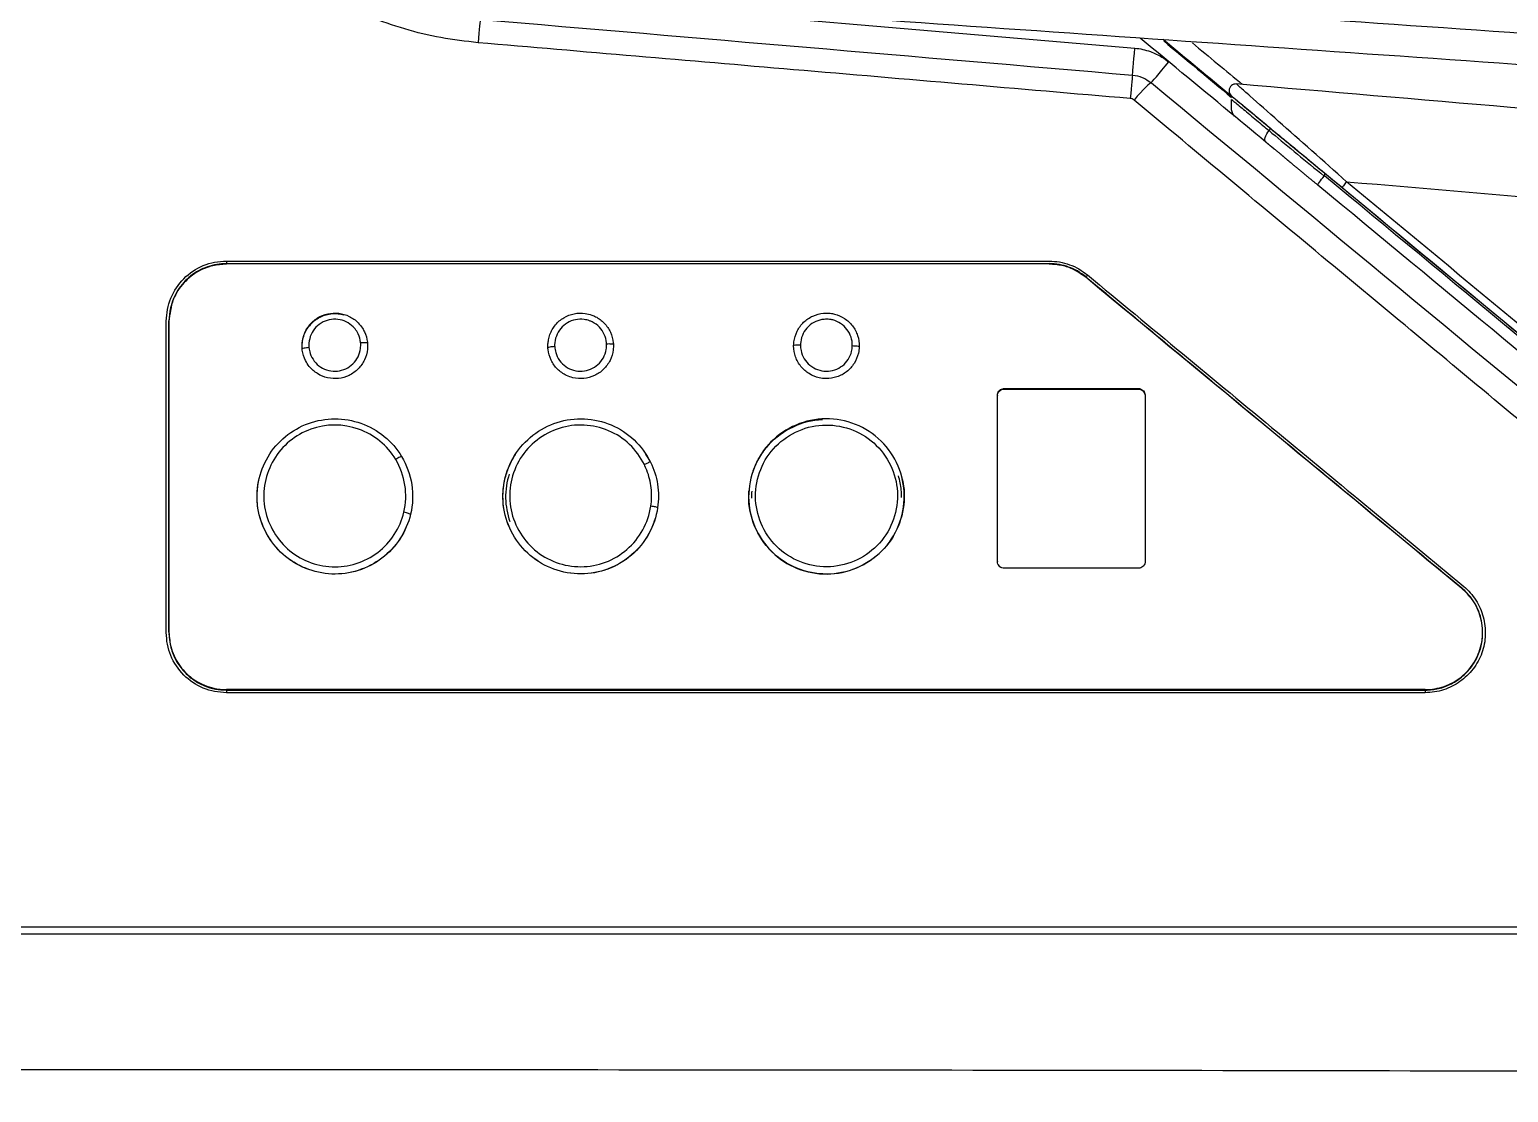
# Model space of a CAD drawing. Header units: millimetres. Extents: x -8699 to 14519, y -2727 to 7848.
# Drawn here: x -8503.6 to -8395.3, y 7019.2 to 7097 of the extents above; entities that cross this region are included whole.
import ezdxf

# ---------------------------------------------------------------- set-up
doc = ezdxf.new("R2010")
doc.units = ezdxf.units.MM
doc.layers.add('1', color=7, linetype='Continuous', true_color=0xffffff)

msp = doc.modelspace()

# ---------------------------------------------------------------- linework, layer by layer
at = {"layer": '1', "color": 8, "linetype": 'Continuous'}
for p, q in [((-8468.47, 7099.59), (-8422.68, 7095.67)), ((-8401.41, 7048.65), (-8401.41, 7048.46))]:
    msp.add_line(p, q, dxfattribs=at)
at = {"layer": '1', "color": 7, "linetype": 'Continuous'}
for p, q in [((-8412.85, 7089.63), (-8412.72, 7089.78)), ((-8486.96, 7062.65), (-8486.96, 7062.65)), ((-8493.41, 7052.76), (-8493.41, 7052.71))]:
    msp.add_line(p, q, dxfattribs=at)
for start, end in [(129.6176, 230.3824), (85.1139, 129.6176)]:
    msp.add_arc((-8415.28, 7092.55), 0.5, start, end, dxfattribs=at)
at = {"layer": '1', "color": 8, "linetype": 'Continuous'}
for centre, major_axis, ratio, start_param, end_param in [((-8470.77, 7095.79), (-0.17, -1.99), 0.01558, 3.141593, 4.570607), ((-8422.68, 7095.71), (-0.17, -1.99), 0.000983, 0, 1.552704), ((-8420.2, 7094.68), (-1.28, -1.54), 0.006748, 0, 1.562788), ((-8423.02, 7091.71), (-0.17, -1.99), 0.008566, 3.141593, 4.574755), ((-8422.75, 7091.59), (-1.28, -1.54), 0.085473, 3.141593, 4.604391), ((-8407.18, 7085.85), (0.319, 0.385), 0.048822, 1.508962, 3.141593), ((-8489.21, 7080.05), (0, 0.2), 0.004437, 1.462317, 3.141593), ((-8426.15, 7079.04), (0.128, 0.154), 0.068742, 1.486515, 3.141593), ((-8479.37, 7074.03), (0.498, 0.042), 0.095381, 6.279224, 7.850031), ((-8461.37, 7073.95), (0.5, 0.022), 0.095299, 6.282308, 7.853122), ((-8447.17, 7073.88), (0.5, -0.005), 0.095476, 1.573782, 3.144602), ((-8483.16, 7073.69), (0.498, 0.047), 0.094659, 1.566156, 3.136963), ((-8465.16, 7073.76), (0.499, 0.029), 0.094835, 1.568844, 3.139656), ((-8443.37, 7073.81), (0.5, -0.014), 0.09543, 0.004481, 1.575303), ((-8476.81, 7065.51), (0.429, 0.257), 0.067899, 6.247012, 7.817956), ((-8458.6, 7065.13), (0.447, 0.223), 0.069213, 6.252104, 7.823025), ((-8458.13, 7062.09), (-0.495, 0.073), 0.067669, 3.154799, 4.72562), ((-8476.21, 7061.64), (-0.486, 0.117), 0.065366, 3.161236, 4.732071), ((-8398.61, 7056.24), (0.128, 0.154), 0.036912, 2.64004, 3.141593), ((-8489.21, 7048.45), (0, 0.2), 0.003504, 0, 1.531602)]:
    msp.add_ellipse(centre, major_axis=major_axis, ratio=ratio, start_param=start_param, end_param=end_param, dxfattribs=at)
at = {"layer": '1', "color": 7, "linetype": 'Continuous'}
for points, degree in [([(-7994.11, 7093.55), (-8134.16, 7116.44), (-8275.05, 7133.9), (-8416.51, 7145.26)], 3), ([(-8470.6, 7097.78), (-8454.69, 7096.42), (-8438.77, 7095.06), (-8422.85, 7093.7)], 3), ([(-8415.31, 7090.63), (-8417.63, 7092.55), (-8419.96, 7094.48), (-8422.28, 7096.4)], 3), ([(-8420.61, 7096.32), (-8418.94, 7094.93), (-8417.27, 7093.55), (-8415.6, 7092.17)], 3), ([(-8421.47, 7093.13), (-8398.72, 7074.3), (-8375.85, 7055.37), (-8352.99, 7036.44)], 3), ([(-8334.94, 7086.18), (-8361.7, 7088.47), (-8388.47, 7090.76), (-8415.24, 7093.05)], 3), ([(-8413.08, 7088.78), (-8414.15, 7089.67), (-8414.89, 7090.29), (-8415.31, 7090.63)], 3), ([(-8408.8, 7086.54), (-8408.8, 7086.47), (-8408.8, 7086.41), (-8408.8, 7086.35)], 3), ([(-8398.73, 7056.09), (-8407.92, 7063.69), (-8417.1, 7071.29), (-8426.28, 7078.89)], 3), ([(-8493.41, 7075.65), (-8493.41, 7068.07), (-8493.41, 7060.47), (-8493.41, 7052.85)], 3), ([(-8465.66, 7073.96), (-8465.66, 7074.05), (-8465.65, 7074.14), (-8465.63, 7074.23)], 3), ([(-8442.87, 7073.94), (-8442.87, 7073.89), (-8442.87, 7073.84), (-8442.87, 7073.8)], 3), ([(-8432.25, 7070.7), (-8428.97, 7070.7), (-8425.7, 7070.7), (-8422.43, 7070.7)], 3), ([(-8432.25, 7070.7), (-8428.97, 7070.7), (-8425.7, 7070.7), (-8422.43, 7070.7)], 3), ([(-8432.75, 7058.04), (-8432.75, 7062.1), (-8432.75, 7066.15), (-8432.75, 7070.2)], 3), ([(-8421.93, 7070.24), (-8421.93, 7070.2)], 1), ([(-8449.7, 7066.37), (-8449.63, 7066.46), (-8449.56, 7066.54), (-8449.48, 7066.63)], 3), ([(-8468.34, 7065.38), (-8468.28, 7065.49), (-8468.22, 7065.6), (-8468.16, 7065.71)], 3), ([(-8468.16, 7065.71), (-8468.12, 7065.78), (-8468.08, 7065.84), (-8468.03, 7065.91)], 3), ([(-8486.95, 7063.13), (-8486.93, 7063.47), (-8486.88, 7063.81), (-8486.8, 7064.15)], 3), ([(-8439.76, 7064.27), (-8439.7, 7064.05), (-8439.65, 7063.83), (-8439.62, 7063.6)], 3), ([(-8450.74, 7063.23), (-8450.76, 7063.05), (-8450.76, 7062.88), (-8450.76, 7062.7)], 3), ([(-8432.75, 7058.08), (-8432.75, 7058.04)], 1), ([(-8489.21, 7048.65), (-8459.94, 7048.65), (-8430.68, 7048.65), (-8401.41, 7048.65)], 3), ([(-8669.65, 7031.28), (-8564.49, 7031.33), (-8459.34, 7031.33), (-8354.2, 7031.29)], 3)]:
    msp.add_open_spline(points, degree=degree, dxfattribs=at)
at = {"layer": '1', "color": 8, "linetype": 'Continuous'}
for points, knots in [([(-8489.66, 7127.15), (-8450.06, 7124.52), (-8410.47, 7121.41), (-8331.4, 7114.59), (-8291.85, 7110.88), (-8232.97, 7105.1), (-8213.4, 7103.13), (-8184.2, 7100.12), (-8174.52, 7099.12), (-8155.24, 7097.09), (-8145.65, 7096.08), (-8126.61, 7094.12), (-8117.17, 7093.16), (-8098.5, 7091.31), (-8089.22, 7090.41), (-8071.26, 7088.74), (-8062.57, 7087.95), (-8045.95, 7086.52), (-8037.97, 7085.86), (-8030.64, 7085.26)], [0, 0, 0, 0, 0.25, 0.25, 0.5, 0.5, 0.625, 0.625, 0.6875, 0.6875, 0.75, 0.75, 0.8125, 0.8125, 0.875, 0.875, 0.9375, 0.9375, 1, 1, 1, 1]), ([(-8470.78, 7096.07), (-8471.69, 7096.18), (-8473.5, 7096.38), (-8476.16, 7097.04), (-8478.74, 7097.94), (-8482.04, 7099.49), (-8485.87, 7102.02), (-8489.71, 7105.91), (-8492.74, 7110.45), (-8494.76, 7115.47), (-8495.86, 7120.79), (-8495.69, 7124.37), (-8495.61, 7126.16)], [0, 0, 0, 0, 0.062651, 0.124851, 0.187239, 0.250464, 0.375081, 0.500349, 0.6251, 0.750154, 0.875054, 1, 1, 1, 1]), ([(-8489.8, 7125.53), (-8490.09, 7122.31), (-8489.66, 7119.07), (-8487.44, 7113.05), (-8485.63, 7110.26), (-8480.98, 7105.77), (-8478.13, 7104.04), (-8473.45, 7102.52), (-8471.84, 7102.2), (-8468.62, 7101.92), (-8467.01, 7101.83), (-8452.49, 7100.82), (-8439.59, 7099.92), (-8400.88, 7097.23), (-8375.06, 7095.44), (-8297.69, 7090.06), (-8246.33, 7086.51), (-8182.69, 7082.11), (-8170.01, 7081.24), (-8144.84, 7079.5), (-8132.35, 7078.64), (-8107.68, 7076.95), (-8095.46, 7076.11), (-8071.71, 7074.5), (-8060.32, 7073.73), (-8044.2, 7072.64), (-8039, 7072.28), (-8028.95, 7071.6), (-8024.15, 7071.28), (-8010.65, 7070.36), (-8002.73, 7069.83), (-7992.54, 7069.13), (-7989.41, 7068.92), (-7983.93, 7068.55), (-7981.58, 7068.39), (-7975.76, 7068), (-7973.52, 7067.85), (-7973.5, 7067.85)], [0, 0, 0, 0, 0.015625, 0.015625, 0.03125, 0.03125, 0.046875, 0.046875, 0.054688, 0.054688, 0.0625, 0.0625, 0.125, 0.125, 0.25, 0.25, 0.5, 0.5, 0.5625, 0.5625, 0.625, 0.625, 0.6875, 0.6875, 0.75, 0.75, 0.78125, 0.78125, 0.8125, 0.8125, 0.875, 0.875, 0.90625, 0.90625, 0.9375, 0.9375, 1, 1, 1, 1]), ([(-8030.08, 7083.89), (-8037.47, 7084.48), (-8045.39, 7085.12), (-8062.14, 7086.53), (-8070.92, 7087.3), (-8097.77, 7089.76), (-8116.51, 7091.6), (-8145.29, 7094.54), (-8154.94, 7095.55), (-8174.28, 7097.57), (-8183.99, 7098.57), (-8213.19, 7101.56), (-8232.78, 7103.52), (-8272.16, 7107.37), (-8291.93, 7109.26), (-8331.45, 7112.92), (-8351.22, 7114.69), (-8410.56, 7119.79), (-8450.16, 7122.9), (-8489.8, 7125.53)], [0, 0, 0, 0, 0.0625, 0.0625, 0.125, 0.125, 0.25, 0.25, 0.3125, 0.3125, 0.375, 0.375, 0.5, 0.5, 0.625, 0.625, 0.75, 0.75, 1, 1, 1, 1]), ([(-8423.02, 7091.98), (-8431.23, 7092.69), (-8447.16, 7094.05), (-8463.07, 7095.41), (-8470.78, 7096.07)], [0, 0, 0, 0, 0.516093, 1, 1, 1, 1]), ([(-8422.68, 7095.67), (-8422.3, 7095.64), (-8421.91, 7095.55), (-8421.25, 7095.32), (-8420.96, 7095.18), (-8420.52, 7094.91), (-8420.36, 7094.79), (-8420.2, 7094.65)], [0, 0, 0, 0, 0.427816, 0.427816, 0.775059, 0.775059, 1, 1, 1, 1]), ([(-8415.6, 7091.91), (-8415.55, 7091.87), (-8415.35, 7091.7), (-8414.76, 7091.22), (-8413.84, 7090.45), (-8413.16, 7089.89), (-8412.85, 7089.63)], [0, 0, 0, 0, 0.108309, 0.424851, 0.741393, 1, 1, 1, 1]), ([(-8412.85, 7089.63), (-8412.78, 7089.57), (-8412.71, 7089.51), (-8411.44, 7088.47), (-8410.15, 7087.39), (-8408.82, 7086.3)], [0, 0, 0, 0, 0.056122, 0.056122, 1, 1, 1, 1]), ([(-8408.8, 7086.35), (-8399.53, 7078.68), (-8381.37, 7063.65), (-8363.2, 7048.62), (-8354.31, 7041.26)], [0, 0, 0, 0, 0.510567, 1, 1, 1, 1]), ([(-8354.15, 7042), (-8358.57, 7045.66), (-8362.99, 7049.32), (-8371.83, 7056.63), (-8376.25, 7060.29), (-8389.51, 7071.26), (-8398.34, 7078.57), (-8407.18, 7085.89)], [0, 0, 0, 0, 0.25, 0.25, 0.5, 0.5, 1, 1, 1, 1]), ([(-8493.61, 7075.67), (-8493.59, 7075.96), (-8493.56, 7076.54), (-8493.21, 7077.64), (-8492.41, 7078.87), (-8491.18, 7079.68), (-8490.08, 7080.03), (-8489.5, 7080.06), (-8489.21, 7080.07)], [0, 0, 0, 0, 0.125476, 0.251075, 0.500433, 0.749382, 0.874732, 1, 1, 1, 1]), ([(-8489.21, 7080.07), (-8479.09, 7080.07), (-8459.01, 7080.07), (-8438.92, 7080.07), (-8428.95, 7080.07)], [0, 0, 0, 0, 0.503731, 1, 1, 1, 1]), ([(-8428.95, 7080.07), (-8428.7, 7080.06), (-8428.19, 7080.04), (-8427.46, 7079.83), (-8426.76, 7079.52), (-8426.35, 7079.22), (-8426.15, 7079.06)], [0, 0, 0, 0, 0.25011, 0.499976, 0.749877, 1, 1, 1, 1]), ([(-8426.15, 7079.06), (-8421.51, 7075.22), (-8412.33, 7067.62), (-8403.15, 7060.02), (-8398.6, 7056.25)], [0, 0, 0, 0, 0.505473, 1, 1, 1, 1]), ([(-8483.66, 7073.73), (-8483.67, 7074.02), (-8483.59, 7074.62), (-8483.13, 7075.43), (-8482.38, 7076.03), (-8481.48, 7076.28), (-8480.88, 7076.22), (-8480.61, 7076.14)], [0, 0, 0, 0, 0.190193, 0.398486, 0.606759, 0.815388, 1, 1, 1, 1]), ([(-8479.37, 7074.08), (-8479.38, 7074.09), (-8479.38, 7074.1), (-8479.4, 7074.33), (-8479.46, 7074.54), (-8479.59, 7074.81), (-8479.62, 7074.87), (-8479.74, 7075.05), (-8479.83, 7075.16), (-8480.07, 7075.41), (-8480.25, 7075.53), (-8480.63, 7075.72), (-8480.83, 7075.78), (-8481.25, 7075.83), (-8481.47, 7075.82), (-8481.89, 7075.73), (-8482.09, 7075.65), (-8482.45, 7075.42), (-8482.62, 7075.27), (-8482.88, 7074.94), (-8482.99, 7074.75), (-8483.13, 7074.34), (-8483.17, 7074.12), (-8483.17, 7073.85), (-8483.16, 7073.79), (-8483.16, 7073.74)], [0, 0, 0, 0, 0.007327, 0.007327, 0.115353, 0.115353, 0.153561, 0.153561, 0.2216, 0.2216, 0.32787, 0.32787, 0.433836, 0.433836, 0.540264, 0.540264, 0.646853, 0.646853, 0.754679, 0.754679, 0.863187, 0.863187, 0.971201, 0.971201, 1, 1, 1, 1]), ([(-8461.37, 7074), (-8461.37, 7074.03), (-8461.37, 7074.06), (-8461.39, 7074.3), (-8461.45, 7074.51), (-8461.63, 7074.9), (-8461.75, 7075.08), (-8462.04, 7075.39), (-8462.22, 7075.52), (-8462.48, 7075.65), (-8462.55, 7075.68), (-8462.75, 7075.75), (-8462.88, 7075.78), (-8463.22, 7075.83), (-8463.44, 7075.82), (-8463.85, 7075.74), (-8464.06, 7075.66), (-8464.42, 7075.44), (-8464.59, 7075.3), (-8464.86, 7074.97), (-8464.97, 7074.78), (-8465.12, 7074.38), (-8465.16, 7074.16), (-8465.17, 7073.9), (-8465.17, 7073.85), (-8465.16, 7073.81)], [0, 0, 0, 0, 0.014961, 0.014961, 0.122353, 0.122353, 0.229277, 0.229277, 0.335658, 0.335658, 0.375058, 0.375058, 0.440899, 0.440899, 0.546884, 0.546884, 0.653667, 0.653667, 0.761347, 0.761347, 0.86897, 0.86897, 0.977012, 0.977012, 1, 1, 1, 1]), ([(-8443.37, 7073.86), (-8443.37, 7073.86), (-8443.37, 7073.87), (-8443.36, 7074.09), (-8443.4, 7074.31), (-8443.53, 7074.71), (-8443.63, 7074.91), (-8443.89, 7075.24), (-8444.05, 7075.39), (-8444.4, 7075.62), (-8444.6, 7075.71), (-8444.88, 7075.78), (-8444.96, 7075.8), (-8445.17, 7075.82), (-8445.31, 7075.82), (-8445.65, 7075.79), (-8445.86, 7075.74), (-8446.25, 7075.56), (-8446.43, 7075.44), (-8446.74, 7075.14), (-8446.87, 7074.96), (-8447.06, 7074.58), (-8447.12, 7074.37), (-8447.16, 7074.08), (-8447.17, 7074), (-8447.17, 7073.93)], [0, 0, 0, 0, 0.003392, 0.003392, 0.11071, 0.11071, 0.217319, 0.217319, 0.323521, 0.323521, 0.429344, 0.429344, 0.468926, 0.468926, 0.53436, 0.53436, 0.640424, 0.640424, 0.747568, 0.747568, 0.855264, 0.855264, 0.962711, 0.962711, 1, 1, 1, 1]), ([(-8483.16, 7073.74), (-8483.15, 7073.59), (-8483.12, 7073.45), (-8483, 7073.11), (-8482.9, 7072.92), (-8482.64, 7072.58), (-8482.48, 7072.43), (-8482.12, 7072.2), (-8481.92, 7072.11), (-8481.51, 7072.01), (-8481.29, 7072), (-8480.87, 7072.04), (-8480.66, 7072.1), (-8480.27, 7072.28), (-8480.09, 7072.4), (-8479.79, 7072.7), (-8479.66, 7072.87), (-8479.47, 7073.25), (-8479.41, 7073.46), (-8479.37, 7073.81), (-8479.36, 7073.94), (-8479.37, 7074.08)], [0, 0, 0, 0, 0.071809, 0.071809, 0.180511, 0.180511, 0.288733, 0.288733, 0.396471, 0.396471, 0.503213, 0.503213, 0.610349, 0.610349, 0.71754, 0.71754, 0.824681, 0.824681, 0.933023, 0.933023, 1, 1, 1, 1]), ([(-8465.16, 7073.81), (-8465.16, 7073.67), (-8465.13, 7073.52), (-8465.03, 7073.18), (-8464.94, 7072.98), (-8464.69, 7072.63), (-8464.53, 7072.48), (-8464.18, 7072.23), (-8463.99, 7072.14), (-8463.58, 7072.02), (-8463.36, 7072), (-8462.94, 7072.03), (-8462.73, 7072.07), (-8462.34, 7072.24), (-8462.15, 7072.36), (-8461.84, 7072.64), (-8461.7, 7072.81), (-8461.5, 7073.18), (-8461.43, 7073.39), (-8461.37, 7073.73), (-8461.36, 7073.86), (-8461.37, 7074)], [0, 0, 0, 0, 0.071057, 0.071057, 0.179866, 0.179866, 0.288731, 0.288731, 0.396751, 0.396751, 0.503826, 0.503826, 0.610739, 0.610739, 0.717608, 0.717608, 0.825338, 0.825338, 0.933613, 0.933613, 1, 1, 1, 1]), ([(-8447.17, 7073.93), (-8447.17, 7073.79), (-8447.15, 7073.66), (-8447.08, 7073.32), (-8447, 7073.11), (-8446.78, 7072.74), (-8446.64, 7072.58), (-8446.3, 7072.3), (-8446.11, 7072.2), (-8445.71, 7072.05), (-8445.5, 7072.01), (-8445.07, 7072.01), (-8444.86, 7072.04), (-8444.46, 7072.18), (-8444.27, 7072.28), (-8443.93, 7072.54), (-8443.79, 7072.7), (-8443.56, 7073.06), (-8443.47, 7073.26), (-8443.39, 7073.59), (-8443.37, 7073.73), (-8443.37, 7073.86)], [0, 0, 0, 0, 0.068493, 0.068493, 0.177509, 0.177509, 0.286511, 0.286511, 0.395203, 0.395203, 0.503071, 0.503071, 0.610116, 0.610116, 0.717286, 0.717286, 0.824712, 0.824712, 0.933115, 0.933115, 1, 1, 1, 1]), ([(-8449.48, 7066.63), (-8448.98, 7067.18), (-8447.76, 7068.07), (-8446.3, 7068.44), (-8445.56, 7068.48)], [0, 0, 0, 0, 0.503734, 1, 1, 1, 1]), ([(-8476.81, 7065.55), (-8477.42, 7066.57), (-8478.4, 7067.37), (-8480.65, 7068.16), (-8481.92, 7068.17), (-8484.15, 7067.35), (-8485.13, 7066.55), (-8486.34, 7064.5), (-8486.59, 7063.26), (-8486.22, 7060.91), (-8485.62, 7059.8), (-8483.83, 7058.19), (-8482.67, 7057.74), (-8480.27, 7057.63), (-8479.08, 7058.02), (-8477.17, 7059.46), (-8476.49, 7060.52), (-8476.21, 7061.68)], [0, 0, 0, 0, 0.125, 0.125, 0.25, 0.25, 0.375, 0.375, 0.5, 0.5, 0.625, 0.625, 0.75, 0.75, 0.875, 0.875, 1, 1, 1, 1]), ([(-8458.6, 7065.17), (-8459.15, 7066.28), (-8460.08, 7067.17), (-8462.36, 7068.13), (-8463.66, 7068.2), (-8466, 7067.45), (-8467.04, 7066.65), (-8468.33, 7064.57), (-8468.59, 7063.29), (-8468.21, 7060.86), (-8467.57, 7059.74), (-8465.7, 7058.12), (-8464.49, 7057.69), (-8462.01, 7057.69), (-8460.81, 7058.15), (-8458.94, 7059.76), (-8458.31, 7060.91), (-8458.13, 7062.12)], [0, 0, 0, 0, 0.125, 0.125, 0.25, 0.25, 0.375, 0.375, 0.5, 0.5, 0.625, 0.625, 0.75, 0.75, 0.875, 0.875, 1, 1, 1, 1]), ([(-8441.06, 7059.82), (-8440.26, 7060.93), (-8439.91, 7062.35), (-8440.34, 7065.02), (-8441.09, 7066.27), (-8443.31, 7067.88), (-8444.73, 7068.22), (-8447.41, 7067.79), (-8448.67, 7067.03), (-8450.26, 7064.84), (-8450.61, 7063.4), (-8450.18, 7060.74), (-8449.43, 7059.48), (-8447.23, 7057.88), (-8445.82, 7057.53), (-8443.11, 7057.96), (-8441.87, 7058.71), (-8441.06, 7059.82)], [0, 0, 0, 0, 0.125, 0.125, 0.25, 0.25, 0.375, 0.375, 0.5, 0.5, 0.625, 0.625, 0.75, 0.75, 0.875, 0.875, 1, 1, 1, 1]), ([(-8458.13, 7062.12), (-8458.06, 7062.56), (-8458.05, 7063.02), (-8458.15, 7063.9), (-8458.26, 7064.34), (-8458.47, 7064.9), (-8458.54, 7065.03), (-8458.6, 7065.17)], [0, 0, 0, 0, 0.429317, 0.429317, 0.85592, 0.85592, 1, 1, 1, 1]), ([(-8401.41, 7048.46), (-8415.89, 7048.46), (-8445.16, 7048.46), (-8474.42, 7048.46), (-8489.21, 7048.46)], [0, 0, 0, 0, 0.494779, 1, 1, 1, 1]), ([(-8658.75, 7020.86), (-8593.68, 7020.9), (-8528.6, 7020.89), (-8447.26, 7020.84), (-8430.99, 7020.82), (-8398.45, 7020.77), (-8382.17, 7020.73), (-8349.66, 7020.66), (-8333.43, 7020.61), (-8301.07, 7020.52), (-8284.93, 7020.48), (-8236.68, 7020.33), (-8204.71, 7020.23), (-8157.23, 7020.05), (-8141.47, 7019.98), (-8118.01, 7019.86), (-8110.22, 7019.82), (-8094.73, 7019.73), (-8086.98, 7019.68), (-8064.35, 7019.53), (-8050.03, 7019.43), (-8030.22, 7019.31), (-8023.89, 7019.28), (-8012.22, 7019.22), (-8006.83, 7019.21), (-7996.91, 7019.18), (-7992.37, 7019.18), (-7984.24, 7019.19), (-7980.68, 7019.2), (-7974.86, 7019.24), (-7972.57, 7019.26), (-7970.18, 7019.32), (-7969.56, 7019.34), (-7968.94, 7019.37), (-7968.79, 7019.39), (-7968.58, 7019.41), (-7968.53, 7019.42), (-7968.54, 7019.44)], [0, 0, 0, 0, 0.25, 0.25, 0.3125, 0.3125, 0.375, 0.375, 0.4375, 0.4375, 0.5, 0.5, 0.625, 0.625, 0.6875, 0.6875, 0.71875, 0.71875, 0.75, 0.75, 0.8125, 0.8125, 0.84375, 0.84375, 0.875, 0.875, 0.90625, 0.90625, 0.9375, 0.9375, 0.96875, 0.96875, 0.984375, 0.984375, 0.992188, 0.992188, 1, 1, 1, 1])]:
    msp.add_open_spline(points, degree=3, knots=knots, dxfattribs=at)
at = {"layer": '1', "color": 7, "linetype": 'Continuous'}
for points, degree, knots in [([(-7975.55, 7065.27), (-7975.57, 7065.27), (-7977.85, 7065.43), (-7983.75, 7065.84), (-7986.13, 7066), (-7991.68, 7066.39), (-7994.84, 7066.61), (-8005.12, 7067.33), (-8013.13, 7067.89), (-8026.75, 7068.84), (-8031.61, 7069.17), (-8041.72, 7069.88), (-8046.96, 7070.24), (-8063.17, 7071.37), (-8074.63, 7072.17), (-8098.5, 7073.83), (-8110.72, 7074.69), (-8135.43, 7076.41), (-8147.94, 7077.28), (-8173.13, 7079.03), (-8185.82, 7079.92), (-8249.49, 7084.36), (-8300.85, 7087.94), (-8378.25, 7093.33), (-8404.06, 7095.13), (-8442.77, 7097.83), (-8455.68, 7098.72), (-8470.19, 7099.74), (-8471.8, 7099.86), (-8474.98, 7100.56), (-8476.56, 7101.08), (-8481, 7103.08), (-8483.69, 7105.05), (-8488.01, 7109.86), (-8489.67, 7112.72), (-8491.7, 7118.84), (-8492.07, 7122.07), (-8491.78, 7125.3)], 3, [0, 0, 0, 0, 0.0625, 0.0625, 0.09375, 0.09375, 0.125, 0.125, 0.1875, 0.1875, 0.21875, 0.21875, 0.25, 0.25, 0.3125, 0.3125, 0.375, 0.375, 0.4375, 0.4375, 0.5, 0.5, 0.75, 0.75, 0.875, 0.875, 0.9375, 0.9375, 0.945312, 0.945312, 0.953125, 0.953125, 0.96875, 0.96875, 0.984375, 0.984375, 1, 1, 1, 1]), ([(-8422.85, 7093.7), (-8422.61, 7093.66), (-8422.1, 7093.58), (-8421.69, 7093.28), (-8421.47, 7093.13)], 3, [0, 0, 0, 0, 0.490169, 1, 1, 1, 1]), ([(-8407.18, 7085.89), (-8408.89, 7087.41), (-8410.61, 7088.94), (-8412.92, 7090.99), (-8413.65, 7091.64), (-8414.53, 7092.42), (-8414.78, 7092.64), (-8415.14, 7092.96), (-8415.24, 7093.05), (-8415.24, 7093.05)], 3, [0, 0, 0, 0, 0.5, 0.5, 0.75, 0.75, 0.875, 0.875, 1, 1, 1, 1]), ([(-8422.74, 7091.87), (-8422.78, 7091.9), (-8422.83, 7091.93), (-8422.93, 7091.97), (-8422.97, 7091.98), (-8423.02, 7091.98)], 3, [0, 0, 0, 0, 0.55422, 0.55422, 1, 1, 1, 1]), ([(-8354.26, 7034.94), (-8358.66, 7038.59), (-8367.55, 7045.98), (-8381, 7057.16), (-8394.7, 7068.56), (-8408.65, 7080.15), (-8418.02, 7087.94), (-8422.74, 7091.87)], 3, [0, 0, 0, 0, 0.192509, 0.388794, 0.588823, 0.79257, 1, 1, 1, 1]), ([(-8415.6, 7092.17), (-8415.6, 7092.17), (-8415.18, 7091.82), (-8414, 7090.85), (-8413.27, 7090.24), (-8410.95, 7088.32), (-8409.23, 7086.89), (-8407.5, 7085.46)], 3, [0, 0, 0, 0, 0.25, 0.25, 0.5, 0.5, 1, 1, 1, 1]), ([(-8415.6, 7091.24), (-8415.6, 7091.27), (-8415.6, 7091.3), (-8415.6, 7091.33), (-8415.6, 7091.36), (-8415.6, 7091.41), (-8415.6, 7091.47), (-8415.6, 7091.56), (-8415.6, 7091.65), (-8415.6, 7091.79), (-8415.6, 7091.91)], 2, [0, 0, 0, 0.0625, 0.0625, 0.125, 0.125, 0.25, 0.25, 0.5, 0.5, 1, 1, 1]), ([(-8415.31, 7090.63), (-8415.4, 7090.72), (-8415.56, 7090.9), (-8415.59, 7091.14), (-8415.6, 7091.24)], 3, [0, 0, 0, 0, 0.560134, 1, 1, 1, 1]), ([(-8415.41, 7092.01), (-8415.25, 7091.87), (-8414.99, 7091.66), (-8414.14, 7090.96), (-8413.46, 7090.39), (-8412.72, 7089.78)], 3, [0, 0, 0, 0, 0.366379, 0.366379, 1, 1, 1, 1]), ([(-8413.08, 7088.78), (-8413.15, 7088.84), (-8413.18, 7088.96), (-8413.09, 7089.29), (-8412.97, 7089.49), (-8412.85, 7089.63)], 3, [0, 0, 0, 0, 0.5, 0.5, 1, 1, 1, 1]), ([(-8412.72, 7089.78), (-8412.31, 7089.44), (-8411.89, 7089.09), (-8411.03, 7088.38), (-8410.59, 7088.02), (-8409.7, 7087.29), (-8409.25, 7086.91), (-8408.8, 7086.54)], 3, [0, 0, 0, 0, 0.336184, 0.336184, 0.666113, 0.666113, 1, 1, 1, 1]), ([(-8409.28, 7085.64), (-8409.81, 7086.07), (-8410.27, 7086.46), (-8410.74, 7086.85), (-8411.23, 7087.25), (-8411.48, 7087.46), (-8411.7, 7087.64), (-8411.93, 7087.84), (-8412.41, 7088.23), (-8412.63, 7088.41), (-8412.73, 7088.49), (-8412.86, 7088.6), (-8412.93, 7088.66), (-8413.08, 7088.78)], 2, [0, 0, 0, 0.25, 0.25, 0.5, 0.5, 0.625, 0.625, 0.75, 0.875, 0.875, 0.9375, 0.9375, 1, 1, 1]), ([(-8409.28, 7085.64), (-8409.29, 7085.65), (-8409.26, 7085.72), (-8409.08, 7085.98), (-8408.95, 7086.15), (-8408.82, 7086.3)], 3, [0, 0, 0, 0, 0.5, 0.5, 1, 1, 1, 1]), ([(-8408.82, 7086.3), (-8408.82, 7086.3), (-8408.81, 7086.31), (-8408.81, 7086.33), (-8408.8, 7086.34), (-8408.8, 7086.35)], 3, [0, 0, 0, 0, 0.417501, 0.417501, 1, 1, 1, 1]), ([(-8408.8, 7086.54), (-8402.43, 7081.27), (-8396.06, 7075.99), (-8383.78, 7065.83), (-8377.87, 7060.93), (-8366.04, 7051.14), (-8360.12, 7046.24), (-8354.2, 7041.34)], 3, [0, 0, 0, 0, 0.349967, 0.349967, 0.674978, 0.674978, 1, 1, 1, 1]), ([(-8354.84, 7040.57), (-8363.92, 7048.09), (-8372.99, 7055.6), (-8391.14, 7070.62), (-8400.21, 7078.13), (-8409.28, 7085.64)], 3, [0, 0, 0, 0, 0.5, 0.5, 1, 1, 1, 1]), ([(-8407.5, 7085.46), (-8398.67, 7078.15), (-8389.83, 7070.84), (-8372.16, 7056.21), (-8363.32, 7048.89), (-8354.48, 7041.57)], 3, [0, 0, 0, 0, 0.5, 0.5, 1, 1, 1, 1]), ([(-8489.21, 7079.89), (-8489.68, 7079.89), (-8490.15, 7079.81), (-8491.04, 7079.5), (-8491.46, 7079.27), (-8492.19, 7078.69), (-8492.51, 7078.33), (-8493.01, 7077.54), (-8493.2, 7077.09), (-8493.3, 7076.64), (-8493.37, 7076.33), (-8493.41, 7076.01), (-8493.41, 7075.69)], 3, [0, 0, 0, 0, 0.213369, 0.213369, 0.426742, 0.426742, 0.640315, 0.640315, 0.855455, 0.855455, 0.855455, 1, 1, 1, 1]), ([(-8489.21, 7079.85), (-8489.54, 7079.83), (-8490.26, 7079.78), (-8491.35, 7079.34), (-8492.39, 7078.51), (-8493.23, 7077.24), (-8493.35, 7076.2), (-8493.41, 7075.65)], 3, [0, 0, 0, 0, 0.1508, 0.32617, 0.526161, 0.75078, 1, 1, 1, 1]), ([(-8489.21, 7079.89), (-8484.19, 7079.89), (-8479.17, 7079.89), (-8469.13, 7079.89), (-8464.1, 7079.89), (-8449.04, 7079.89), (-8439, 7079.89), (-8428.96, 7079.89)], 3, [0, 0, 0, 0, 0.250001, 0.250001, 0.500001, 0.500001, 1, 1, 1, 1]), ([(-8426.28, 7078.93), (-8426.47, 7079.08), (-8426.67, 7079.22), (-8426.89, 7079.35), (-8427.3, 7079.58), (-8427.75, 7079.74), (-8428.21, 7079.82), (-8428.46, 7079.87), (-8428.71, 7079.89), (-8428.96, 7079.89)], 3, [0, 0, 0, 0, 0.255535, 0.255535, 0.255535, 0.744155, 0.744155, 0.744155, 1, 1, 1, 1]), ([(-8426.28, 7078.89), (-8426.55, 7079.08), (-8427.08, 7079.46), (-8428.01, 7079.79), (-8428.64, 7079.83), (-8428.95, 7079.85)], 3, [0, 0, 0, 0, 0.344731, 0.678, 1, 1, 1, 1]), ([(-8426.28, 7078.93), (-8423.98, 7077.03), (-8421.69, 7075.13), (-8417.1, 7071.33), (-8414.81, 7069.43), (-8407.92, 7063.73), (-8403.33, 7059.93), (-8398.73, 7056.13)], 3, [0, 0, 0, 0, 0.250022, 0.250022, 0.500044, 0.500044, 1, 1, 1, 1]), ([(-8483.65, 7073.64), (-8483.66, 7073.71), (-8483.67, 7073.79), (-8483.67, 7074.13), (-8483.62, 7074.4), (-8483.44, 7074.91), (-8483.31, 7075.16), (-8482.97, 7075.58), (-8482.76, 7075.77), (-8482.3, 7076.05), (-8482.05, 7076.15), (-8481.52, 7076.27), (-8481.25, 7076.28), (-8480.72, 7076.22), (-8480.45, 7076.14), (-8479.97, 7075.91), (-8479.75, 7075.75), (-8479.44, 7075.44), (-8479.33, 7075.3), (-8479.19, 7075.08), (-8479.14, 7074.99), (-8478.98, 7074.66), (-8478.91, 7074.39), (-8478.88, 7074.11), (-8478.88, 7074.09), (-8478.87, 7074.07)], 3, [0, 0, 0, 0, 0.028789, 0.028789, 0.136489, 0.136489, 0.244852, 0.244852, 0.352806, 0.352806, 0.459575, 0.459575, 0.566186, 0.566186, 0.67303, 0.67303, 0.778806, 0.778806, 0.846685, 0.846685, 0.884875, 0.884875, 0.992664, 0.992664, 1, 1, 1, 1]), ([(-8465.66, 7073.73), (-8465.67, 7073.79), (-8465.67, 7073.85), (-8465.66, 7074.17), (-8465.61, 7074.45), (-8465.42, 7074.95), (-8465.28, 7075.19), (-8464.94, 7075.61), (-8464.73, 7075.79), (-8464.26, 7076.07), (-8464, 7076.17), (-8463.48, 7076.27), (-8463.2, 7076.28), (-8462.77, 7076.22), (-8462.61, 7076.18), (-8462.36, 7076.09), (-8462.26, 7076.05), (-8461.94, 7075.88), (-8461.72, 7075.72), (-8461.35, 7075.33), (-8461.19, 7075.11), (-8460.97, 7074.62), (-8460.9, 7074.35), (-8460.87, 7074.05), (-8460.87, 7074.01), (-8460.87, 7073.97)], 3, [0, 0, 0, 0, 0.022965, 0.022965, 0.130838, 0.130838, 0.2383, 0.2383, 0.345977, 0.345977, 0.453344, 0.453344, 0.559293, 0.559293, 0.625175, 0.625175, 0.664701, 0.664701, 0.771119, 0.771119, 0.877953, 0.877953, 0.985101, 0.985101, 1, 1, 1, 1]), ([(-8447.67, 7073.89), (-8447.66, 7073.98), (-8447.66, 7074.07), (-8447.61, 7074.43), (-8447.53, 7074.7), (-8447.29, 7075.18), (-8447.13, 7075.41), (-8446.74, 7075.78), (-8446.51, 7075.94), (-8446.02, 7076.16), (-8445.75, 7076.23), (-8445.32, 7076.27), (-8445.15, 7076.27), (-8444.88, 7076.24), (-8444.78, 7076.22), (-8444.42, 7076.13), (-8444.17, 7076.02), (-8443.72, 7075.73), (-8443.52, 7075.54), (-8443.2, 7075.12), (-8443.07, 7074.87), (-8442.9, 7074.36), (-8442.86, 7074.09), (-8442.87, 7073.81), (-8442.87, 7073.8), (-8442.87, 7073.8)], 3, [0, 0, 0, 0, 0.037168, 0.037168, 0.144396, 0.144396, 0.251983, 0.251983, 0.359467, 0.359467, 0.465636, 0.465636, 0.531152, 0.531152, 0.570901, 0.570901, 0.676885, 0.676885, 0.783138, 0.783138, 0.889618, 0.889618, 0.996623, 0.996623, 1, 1, 1, 1]), ([(-8493.61, 7052.86), (-8493.61, 7056.65), (-8493.61, 7064.26), (-8493.61, 7071.85), (-8493.61, 7075.67)], 3, [0, 0, 0, 0, 0.49681, 1, 1, 1, 1]), ([(-8493.41, 7052.89), (-8493.41, 7054.79), (-8493.41, 7056.7), (-8493.41, 7060.5), (-8493.41, 7062.4), (-8493.41, 7068.1), (-8493.41, 7071.9), (-8493.41, 7075.69)], 3, [0, 0, 0, 0, 0.250046, 0.250046, 0.500092, 0.500092, 1, 1, 1, 1]), ([(-8478.87, 7074.07), (-8478.86, 7073.92), (-8478.86, 7073.77), (-8478.91, 7073.35), (-8478.98, 7073.08), (-8479.21, 7072.6), (-8479.37, 7072.37), (-8479.75, 7071.99), (-8479.98, 7071.82), (-8480.46, 7071.59), (-8480.73, 7071.51), (-8481.26, 7071.45), (-8481.53, 7071.47), (-8482.06, 7071.58), (-8482.31, 7071.69), (-8482.76, 7071.97), (-8482.97, 7072.16), (-8483.24, 7072.49), (-8483.33, 7072.64), (-8483.53, 7073.03), (-8483.61, 7073.29), (-8483.65, 7073.59), (-8483.65, 7073.61), (-8483.65, 7073.64)], 3, [0, 0, 0, 0, 0.06051, 0.06051, 0.168557, 0.168557, 0.276859, 0.276859, 0.385093, 0.385093, 0.492461, 0.492461, 0.599701, 0.599701, 0.707011, 0.707011, 0.813927, 0.813927, 0.8805, 0.8805, 0.988811, 0.988811, 1, 1, 1, 1]), ([(-8460.87, 7073.97), (-8460.86, 7073.84), (-8460.87, 7073.71), (-8460.91, 7073.32), (-8460.99, 7073.05), (-8461.23, 7072.56), (-8461.4, 7072.34), (-8461.78, 7071.96), (-8462.01, 7071.8), (-8462.5, 7071.58), (-8462.76, 7071.5), (-8463.3, 7071.45), (-8463.57, 7071.47), (-8463.99, 7071.57), (-8464.15, 7071.63), (-8464.54, 7071.82), (-8464.77, 7071.98), (-8465.15, 7072.35), (-8465.31, 7072.58), (-8465.54, 7073.06), (-8465.62, 7073.33), (-8465.66, 7073.64), (-8465.66, 7073.69), (-8465.66, 7073.73)], 3, [0, 0, 0, 0, 0.051554, 0.051554, 0.160557, 0.160557, 0.269123, 0.269123, 0.377306, 0.377306, 0.485098, 0.485098, 0.59217, 0.59217, 0.658154, 0.658154, 0.765895, 0.765895, 0.873631, 0.873631, 0.981953, 0.981953, 1, 1, 1, 1]), ([(-8442.87, 7073.8), (-8442.87, 7073.64), (-8442.89, 7073.48), (-8442.99, 7073.06), (-8443.1, 7072.8), (-8443.39, 7072.35), (-8443.57, 7072.14), (-8444, 7071.81), (-8444.24, 7071.68), (-8444.75, 7071.51), (-8445.02, 7071.46), (-8445.46, 7071.47), (-8445.63, 7071.49), (-8446.05, 7071.58), (-8446.31, 7071.69), (-8446.76, 7071.97), (-8446.97, 7072.15), (-8447.3, 7072.57), (-8447.44, 7072.81), (-8447.62, 7073.32), (-8447.66, 7073.59), (-8447.67, 7073.87), (-8447.67, 7073.88), (-8447.67, 7073.89)], 3, [0, 0, 0, 0, 0.064087, 0.064087, 0.173142, 0.173142, 0.281863, 0.281863, 0.390211, 0.390211, 0.497803, 0.497803, 0.56414, 0.56414, 0.671828, 0.671828, 0.779514, 0.779514, 0.887736, 0.887736, 0.99626, 0.99626, 1, 1, 1, 1]), ([(-8432.75, 7070.24), (-8432.75, 7070.29), (-8432.74, 7070.35), (-8432.7, 7070.46), (-8432.67, 7070.51), (-8432.6, 7070.6), (-8432.56, 7070.63), (-8432.46, 7070.69), (-8432.41, 7070.71), (-8432.32, 7070.73), (-8432.28, 7070.74), (-8432.25, 7070.74)], 3, [0, 0, 0, 0, 0.216824, 0.216824, 0.433428, 0.433428, 0.651777, 0.651777, 0.862873, 0.862873, 1, 1, 1, 1]), ([(-8432.75, 7070.2), (-8432.75, 7070.33), (-8432.69, 7070.46), (-8432.51, 7070.65), (-8432.38, 7070.7), (-8432.25, 7070.7)], 3, [0, 0, 0, 0, 0.5, 0.5, 1, 1, 1, 1]), ([(-8432.75, 7070.2), (-8432.75, 7070.26), (-8432.74, 7070.31), (-8432.7, 7070.42), (-8432.67, 7070.47), (-8432.6, 7070.56), (-8432.56, 7070.6), (-8432.46, 7070.66), (-8432.41, 7070.68), (-8432.32, 7070.7), (-8432.28, 7070.7), (-8432.25, 7070.7)], 3, [0, 0, 0, 0, 0.216001, 0.216001, 0.432026, 0.432026, 0.64767, 0.64767, 0.862492, 0.862492, 1, 1, 1, 1]), ([(-8432.25, 7070.74), (-8431.43, 7070.74), (-8430.61, 7070.74), (-8428.98, 7070.74), (-8428.16, 7070.74), (-8425.7, 7070.74), (-8424.07, 7070.74), (-8422.43, 7070.74)], 3, [0, 0, 0, 0, 0.25, 0.25, 0.5, 0.5, 1, 1, 1, 1]), ([(-8422.43, 7070.74), (-8422.37, 7070.74), (-8422.32, 7070.73), (-8422.21, 7070.69), (-8422.16, 7070.66), (-8422.07, 7070.59), (-8422.03, 7070.55), (-8421.98, 7070.45), (-8421.95, 7070.4), (-8421.93, 7070.31), (-8421.93, 7070.28), (-8421.93, 7070.24)], 3, [0, 0, 0, 0, 0.214699, 0.214699, 0.429109, 0.429109, 0.646352, 0.646352, 0.857511, 0.857511, 1, 1, 1, 1]), ([(-8422.43, 7070.7), (-8422.29, 7070.7), (-8422.17, 7070.65), (-8421.98, 7070.46), (-8421.93, 7070.33), (-8421.93, 7070.2)], 3, [0, 0, 0, 0, 0.5, 0.5, 1, 1, 1, 1]), ([(-8422.43, 7070.7), (-8422.37, 7070.7), (-8422.31, 7070.69), (-8422.21, 7070.65), (-8422.16, 7070.63), (-8422.07, 7070.56), (-8422.03, 7070.51), (-8421.97, 7070.42), (-8421.95, 7070.37), (-8421.93, 7070.28), (-8421.93, 7070.24), (-8421.93, 7070.2)], 3, [0, 0, 0, 0, 0.21386, 0.21386, 0.427696, 0.427696, 0.641916, 0.641916, 0.856973, 0.856973, 1, 1, 1, 1]), ([(-8432.75, 7058.08), (-8432.75, 7059.09), (-8432.75, 7060.11), (-8432.75, 7062.13), (-8432.75, 7063.15), (-8432.75, 7066.19), (-8432.75, 7068.21), (-8432.75, 7070.24)], 3, [0, 0, 0, 0, 0.250041, 0.250041, 0.500083, 0.500083, 1, 1, 1, 1]), ([(-8421.93, 7070.24), (-8421.93, 7069.23), (-8421.93, 7068.21), (-8421.93, 7066.19), (-8421.93, 7065.17), (-8421.93, 7062.13), (-8421.93, 7060.1), (-8421.93, 7058.08)], 3, [0, 0, 0, 0, 0.250042, 0.250042, 0.500084, 0.500084, 1, 1, 1, 1]), ([(-8475.72, 7061.53), (-8476.03, 7060.25), (-8476.77, 7059.1), (-8478.87, 7057.52), (-8480.17, 7057.1), (-8482.8, 7057.21), (-8484.07, 7057.72), (-8486.04, 7059.47), (-8486.69, 7060.69), (-8487.1, 7063.26), (-8486.82, 7064.62), (-8485.5, 7066.86), (-8484.42, 7067.74), (-8481.97, 7068.63), (-8480.58, 7068.63), (-8478.12, 7067.76), (-8477.05, 7066.88), (-8476.38, 7065.77)], 3, [0, 0, 0, 0, 0.125, 0.125, 0.25, 0.25, 0.375, 0.375, 0.5, 0.5, 0.625, 0.625, 0.75, 0.75, 0.875, 0.875, 1, 1, 1, 1]), ([(-8457.63, 7062.01), (-8457.83, 7060.68), (-8458.52, 7059.42), (-8460.57, 7057.66), (-8461.89, 7057.16), (-8464.6, 7057.16), (-8465.93, 7057.63), (-8467.98, 7059.4), (-8468.69, 7060.63), (-8469.1, 7063.29), (-8468.81, 7064.7), (-8467.4, 7066.97), (-8466.26, 7067.85), (-8463.7, 7068.67), (-8462.27, 7068.59), (-8459.78, 7067.55), (-8458.76, 7066.57), (-8458.15, 7065.35)], 3, [0, 0, 0, 0, 0.125, 0.125, 0.25, 0.25, 0.375, 0.375, 0.5, 0.5, 0.625, 0.625, 0.75, 0.75, 0.875, 0.875, 1, 1, 1, 1]), ([(-8440.66, 7059.49), (-8441.54, 7058.28), (-8442.9, 7057.46), (-8445.87, 7056.98), (-8447.42, 7057.37), (-8449.82, 7059.11), (-8450.66, 7060.49), (-8451.13, 7063.42), (-8450.74, 7064.99), (-8449, 7067.39), (-8447.62, 7068.22), (-8444.68, 7068.69), (-8443.13, 7068.32), (-8440.69, 7066.56), (-8439.87, 7065.19), (-8439.4, 7062.27), (-8439.78, 7060.71), (-8440.66, 7059.49)], 3, [0, 0, 0, 0, 0.125, 0.125, 0.25, 0.25, 0.375, 0.375, 0.5, 0.5, 0.625, 0.625, 0.75, 0.75, 0.875, 0.875, 1, 1, 1, 1]), ([(-8476.38, 7065.77), (-8476, 7065.13), (-8475.75, 7064.44), (-8475.52, 7062.98), (-8475.55, 7062.24), (-8475.72, 7061.53)], 3, [0, 0, 0, 0, 0.5, 0.5, 1, 1, 1, 1]), ([(-8458.15, 7065.35), (-8457.9, 7064.84), (-8457.72, 7064.29), (-8457.55, 7063.16), (-8457.55, 7062.58), (-8457.63, 7062.01)], 3, [0, 0, 0, 0, 0.5, 0.5, 1, 1, 1, 1]), ([(-8450.63, 7064.7), (-8450.63, 7064.71), (-8450.5, 7065.05), (-8450.35, 7065.38), (-8450.16, 7065.7)], 3, [0, 0, 0, 0, 0.011209, 1, 1, 1, 1]), ([(-8468.95, 7062.62), (-8468.96, 7062.95), (-8468.93, 7063.6), (-8468.78, 7064.24), (-8468.68, 7064.55)], 3, [0, 0, 0, 0, 0.505391, 1, 1, 1, 1]), ([(-8468.49, 7064.48), (-8468.68, 7063.91), (-8468.86, 7062.73), (-8468.64, 7061.55), (-8468.45, 7061)], 3, [0, 0, 0, 0, 0.507115, 1, 1, 1, 1]), ([(-8439.76, 7062.76), (-8439.76, 7062.94), (-8439.78, 7063.48), (-8439.89, 7064.01), (-8439.99, 7064.34)], 3, [0, 0, 0, 0, 0.348489, 1, 1, 1, 1]), ([(-8439.62, 7063.61), (-8439.59, 7063.43), (-8439.57, 7063.23), (-8439.57, 7063.02), (-8439.57, 7062.99)], 3, [0, 0, 0, 0, 0.85384, 1, 1, 1, 1]), ([(-8475.72, 7061.53), (-8476.03, 7060.26), (-8476.78, 7059.1), (-8478.87, 7057.53), (-8480.19, 7057.1), (-8482.79, 7057.21), (-8484.09, 7057.73), (-8486.03, 7059.46), (-8486.69, 7060.68), (-8486.93, 7062.2), (-8486.95, 7062.43), (-8486.96, 7062.66)], 3, [0, 0, 0, 0, 0.239495, 0.239495, 0.47899, 0.47899, 0.718485, 0.718485, 0.95798, 0.95798, 1, 1, 1, 1]), ([(-8457.63, 7062.01), (-8457.83, 7060.68), (-8458.51, 7059.43), (-8460.55, 7057.67), (-8461.89, 7057.16), (-8464.58, 7057.16), (-8465.94, 7057.64), (-8467.97, 7059.39), (-8468.69, 7060.64), (-8468.93, 7062.18), (-8468.95, 7062.41), (-8468.95, 7062.63)], 3, [0, 0, 0, 0, 0.239838, 0.239838, 0.479676, 0.479676, 0.719514, 0.719514, 0.959352, 0.959352, 1, 1, 1, 1]), ([(-8439.57, 7063.04), (-8439.52, 7061.57), (-8440.06, 7060.1), (-8442.04, 7057.92), (-8443.5, 7057.23), (-8446.46, 7057.08), (-8447.98, 7057.62), (-8450.2, 7059.63), (-8450.88, 7061.08), (-8450.96, 7062.59), (-8450.96, 7062.62), (-8450.96, 7062.65)], 3, [0, 0, 0, 0, 0.24514, 0.24514, 0.495187, 0.495187, 0.745233, 0.745233, 0.99528, 0.99528, 1, 1, 1, 1]), ([(-8432.25, 7057.58), (-8432.3, 7057.58), (-8432.36, 7057.59), (-8432.47, 7057.62), (-8432.52, 7057.65), (-8432.61, 7057.72), (-8432.64, 7057.77), (-8432.7, 7057.86), (-8432.72, 7057.91), (-8432.74, 7058), (-8432.75, 7058.04), (-8432.75, 7058.08)], 3, [0, 0, 0, 0, 0.215286, 0.215286, 0.430301, 0.430301, 0.647849, 0.647849, 0.85898, 0.85898, 1, 1, 1, 1]), ([(-8421.93, 7058.08), (-8421.93, 7058.02), (-8421.94, 7057.96), (-8421.98, 7057.86), (-8422, 7057.81), (-8422.07, 7057.72), (-8422.12, 7057.68), (-8422.21, 7057.62), (-8422.27, 7057.6), (-8422.36, 7057.58), (-8422.39, 7057.58), (-8422.43, 7057.58)], 3, [0, 0, 0, 0, 0.216349, 0.216349, 0.432461, 0.432461, 0.650476, 0.650476, 0.861546, 0.861546, 1, 1, 1, 1]), ([(-8422.43, 7057.58), (-8423.25, 7057.58), (-8424.07, 7057.58), (-8425.7, 7057.58), (-8426.52, 7057.58), (-8428.98, 7057.58), (-8430.61, 7057.58), (-8432.25, 7057.58)], 3, [0, 0, 0, 0, 0.25, 0.25, 0.5, 0.5, 1, 1, 1, 1]), ([(-8398.6, 7056.25), (-8398.44, 7056.1), (-8398.1, 7055.79), (-8397.56, 7055.07), (-8397.11, 7054.03), (-8396.95, 7052.68), (-8397.2, 7051.35), (-8397.86, 7050.16), (-8398.84, 7049.22), (-8399.85, 7048.71), (-8400.73, 7048.49), (-8401.18, 7048.47), (-8401.41, 7048.46)], 3, [0, 0, 0, 0, 0.06338, 0.127001, 0.251257, 0.375101, 0.500144, 0.62517, 0.748939, 0.873079, 0.936621, 1, 1, 1, 1]), ([(-8401.41, 7048.69), (-8400.94, 7048.69), (-8400.47, 7048.77), (-8399.58, 7049.08), (-8399.16, 7049.32), (-8398.42, 7049.9), (-8398.1, 7050.26), (-8397.6, 7051.06), (-8397.42, 7051.51), (-8397.21, 7052.42), (-8397.19, 7052.91), (-8397.29, 7053.84), (-8397.43, 7054.31), (-8397.84, 7055.15), (-8398.12, 7055.54), (-8398.46, 7055.88), (-8398.55, 7055.96), (-8398.64, 7056.05), (-8398.73, 7056.13)], 3, [0, 0, 0, 0, 0.137552, 0.137552, 0.275092, 0.275092, 0.412666, 0.412666, 0.550477, 0.550477, 0.688344, 0.688344, 0.826264, 0.826264, 0.964177, 0.964177, 0.964177, 1, 1, 1, 1]), ([(-8401.41, 7048.65), (-8401.08, 7048.67), (-8400.42, 7048.72), (-8399.48, 7049.08), (-8398.62, 7049.66), (-8397.91, 7050.45), (-8397.43, 7051.38), (-8397.15, 7052.57), (-8397.26, 7053.93), (-8397.84, 7055.23), (-8398.46, 7055.83), (-8398.73, 7056.09)], 3, [0, 0, 0, 0, 0.095031, 0.192572, 0.292633, 0.395222, 0.500346, 0.594215, 0.749911, 0.890187, 1, 1, 1, 1]), ([(-8489.21, 7048.46), (-8489.5, 7048.48), (-8490.08, 7048.51), (-8491.18, 7048.86), (-8492.41, 7049.67), (-8493.22, 7050.9), (-8493.56, 7052), (-8493.59, 7052.57), (-8493.61, 7052.86)], 3, [0, 0, 0, 0, 0.125254, 0.251064, 0.500415, 0.749243, 0.874627, 1, 1, 1, 1]), ([(-8493.41, 7052.89), (-8493.41, 7052.42), (-8493.33, 7051.94), (-8493.02, 7051.06), (-8492.78, 7050.63), (-8492.2, 7049.9), (-8491.83, 7049.58), (-8491.04, 7049.08), (-8490.59, 7048.9), (-8490.13, 7048.79), (-8489.83, 7048.72), (-8489.52, 7048.69), (-8489.21, 7048.69)], 3, [0, 0, 0, 0, 0.215181, 0.215181, 0.430407, 0.430407, 0.645229, 0.645229, 0.860112, 0.860112, 0.860112, 1, 1, 1, 1]), ([(-8493.41, 7052.85), (-8493.38, 7052.49), (-8493.33, 7051.78), (-8492.93, 7050.81), (-8492.35, 7050), (-8491.63, 7049.38), (-8490.84, 7048.95), (-8490.03, 7048.7), (-8489.48, 7048.67), (-8489.21, 7048.65)], 3, [0, 0, 0, 0, 0.164435, 0.321676, 0.471722, 0.614575, 0.750237, 0.87871, 1, 1, 1, 1]), ([(-8401.41, 7048.69), (-8408.73, 7048.69), (-8416.05, 7048.69), (-8430.68, 7048.69), (-8438, 7048.69), (-8459.94, 7048.69), (-8474.58, 7048.69), (-8489.21, 7048.69)], 3, [0, 0, 0, 0, 0.250001, 0.250001, 0.500001, 0.500001, 1, 1, 1, 1]), ([(-8354.2, 7030.78), (-8366.77, 7030.78), (-8379.34, 7030.78), (-8406.19, 7030.78), (-8420.48, 7030.78), (-8440.6, 7030.78), (-8446.43, 7030.78), (-8473.81, 7030.78), (-8495.36, 7030.78), (-8567.83, 7030.78), (-8618.74, 7030.78), (-8669.66, 7030.78)], 3, [0, 0, 0, 0, 0.11954, 0.11954, 0.255382, 0.255382, 0.310858, 0.310858, 0.515792, 0.515792, 1, 1, 1, 1])]:
    msp.add_open_spline(points, degree=degree, knots=knots, dxfattribs=at)
at = {"layer": '1', "color": 8, "linetype": 'Continuous'}
for points, degree in [([(-8420.57, 7096.2), (-8418.91, 7094.82), (-8417.25, 7093.45), (-8415.6, 7092.07)], 3), ([(-8418.47, 7096.06), (-8417.25, 7095.04), (-8416.02, 7094.03), (-8414.79, 7093.01)], 3), ([(-8407.18, 7085.89), (-8383.24, 7083.85), (-8359.26, 7081.83), (-8335.26, 7079.81)], 3), ([(-8432.25, 7070.74), (-8432.25, 7070.7)], 1), ([(-8422.43, 7070.74), (-8422.43, 7070.7)], 1), ([(-8432.75, 7070.24), (-8432.75, 7070.2)], 1), ([(-8450.16, 7065.7), (-8449.97, 7066.03), (-8449.74, 7066.34), (-8449.48, 7066.63)], 3), ([(-8476.21, 7061.68), (-8475.9, 7062.99), (-8476.12, 7064.39), (-8476.81, 7065.55)], 3), ([(-8468.68, 7064.55), (-8468.59, 7064.84), (-8468.47, 7065.13), (-8468.33, 7065.4)], 3), ([(-8458.52, 7065.94), (-8458.4, 7065.76), (-8458.29, 7065.58), (-8458.19, 7065.39)], 3), ([(-8450.96, 7062.66), (-8450.96, 7062.86), (-8450.96, 7063.05), (-8450.94, 7063.25)], 3), ([(-8489.21, 7048.69), (-8489.21, 7048.65)], 1), ([(-8401.41, 7048.69), (-8401.41, 7048.65)], 1)]:
    msp.add_open_spline(points, degree=degree, dxfattribs=at)

doc.saveas('drawing.dxf')
